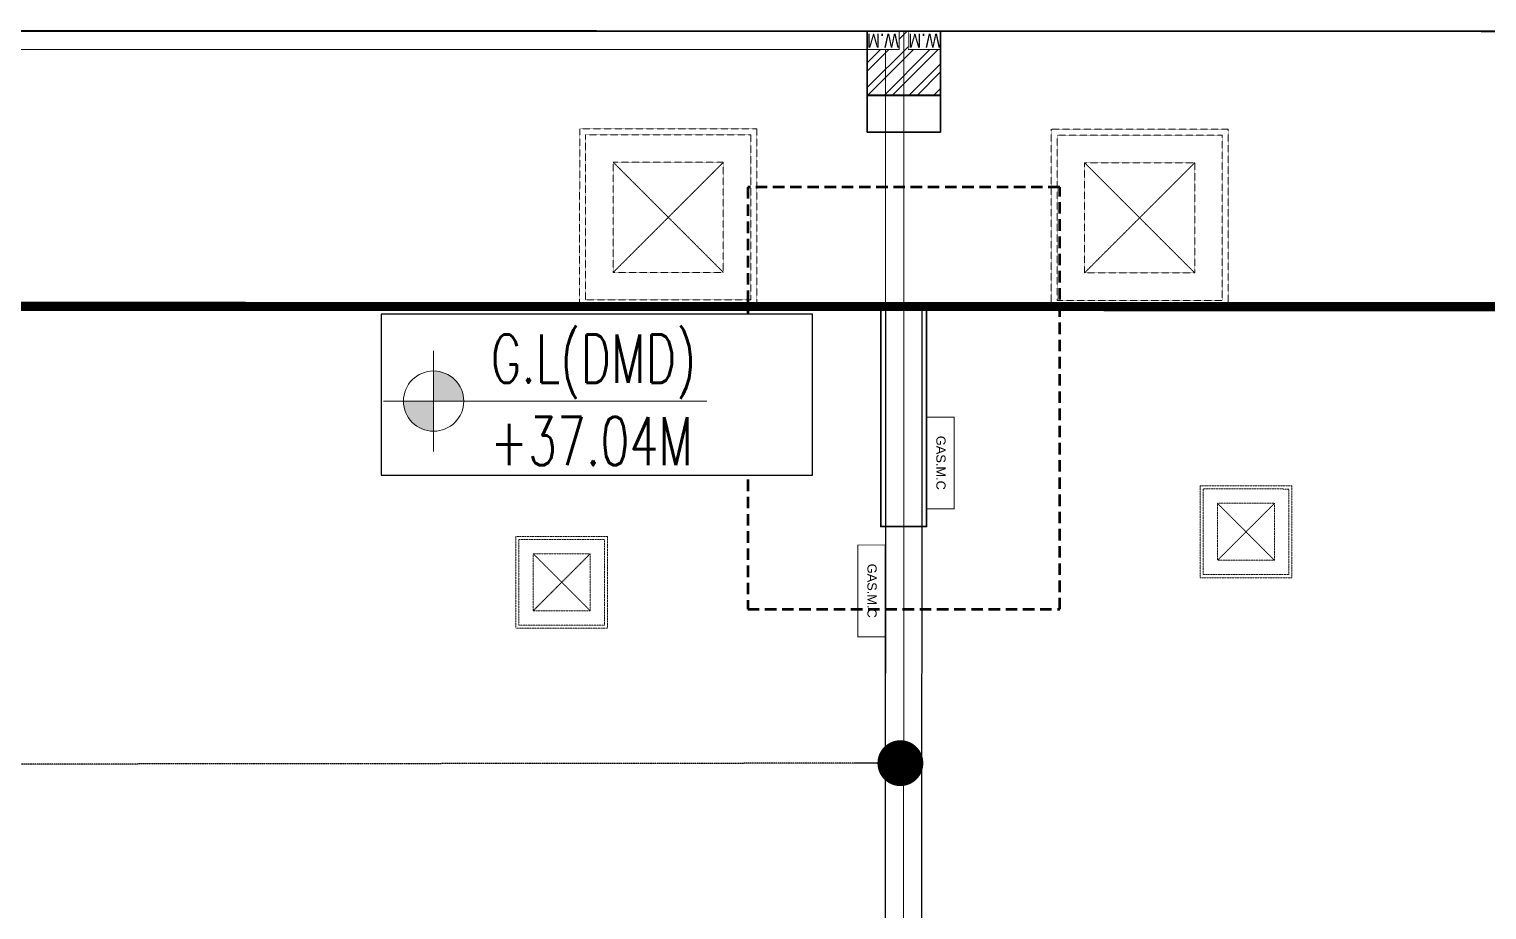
# Model space of a CAD drawing. Header units: centimetres. Extents: x -6122352 to 7132207, y -1694241 to 1947892.
# Drawn here: x 118061 to 126003, y -89259 to -84459 of the extents above; entities that cross this region are included whole.
import ezdxf
from ezdxf.enums import TextEntityAlignment as Align
from ezdxf.xclip import XClip

# ---------------------------------------------------------------- set-up
doc = ezdxf.new("R2010")
doc.units = ezdxf.units.CM
doc.header["$MEASUREMENT"] = 0
doc.header["$XCLIPFRAME"] = 2
for name, pattern in [('23585-XR-AR-END-SETTING OUT PLAN$0$HIDDEN', [0.375, 0.25, -0.125]), ('DASHED2', [0.375, 0.25, -0.125]), ('XR-AR-END-SETTING OUT PLAN$0$23261-XR-AR-SI-GF$0$HIDDEN', [0.375, 0.25, -0.125])]:
    doc.linetypes.add(name, pattern=pattern)
doc.layers.add('08-Compound Wall-4', color=7, linetype='Continuous', lineweight=25, true_color=0xff4405)
doc.layers.add('23585-XR-AR-DAMAC PLOT LIMITS$0$1-End units', color=7, linetype='Continuous', lineweight=5, true_color=0xf8991e)
for name, color, linetype in [('23585-XR-AR-BOUNDARY WALLS AND SETBACKS$0$setback', 7, 'XR-AR-END-SETTING OUT PLAN$0$23261-XR-AR-SI-GF$0$HIDDEN'), ('23585-XR-AR-END-ANNO-GF$0$XR-END-GROUND FLOOR PLAN$0$XR-MIDDLE-GROUND FLOOR PLAN$0$-LPG-CABINET', 6, 'Continuous'), ('23585-XR-AR-MID-ANNO-GF$0$945-4P-1-101-GROUND FLOOR PLAN$0$XR-MIDDLE-GROUND FLOOR PLAN$0$XR-MIDDLE-GROUND FLOOR PLAN$0$-LPG-CABINET', 6, 'Continuous'), ('@MI-REF LAYER', 7, 'Continuous'), ('B_TH_4', 7, 'Continuous'), ('XR-AR-MID-SETTING OUT FOR MASTER$0$23585-XR-AR-MID-GROUND FLOOR$0$GS-HATCH-FLOOR TILE', 251, 'Continuous'), ('XREF1$0$S-LEVELS', 2, 'Continuous'), ('XREF1$0$TYPICAL NEW PROFILE', 3, 'Continuous')]:
    doc.layers.add(name, color=color, linetype=linetype)
for name, color, linetype, lineweight in [('23585-XR-AR-DAMAC PLOT LIMITS$0$1-Mid units', 41, 'Continuous', 5), ('23585-XR-AR-END-ANNO-GF$0$XR-END-GROUND FLOOR PLAN$0$XR-MIDDLE-GROUND FLOOR PLAN$0$S-ANNO-TXT', 3, 'Continuous', 25), ('23585-XR-AR-END-SETTING OUT PLAN$0$A-FLOR-UNDR', 8, '23585-XR-AR-END-SETTING OUT PLAN$0$HIDDEN', 5), ('23585-XR-AR-MID-ANNO-GF$0$945-4P-1-101-GROUND FLOOR PLAN$0$XR-MIDDLE-GROUND FLOOR PLAN$0$XR-MIDDLE-GROUND FLOOR PLAN$0$S-ANNO-TXT', 3, 'Continuous', 25), ('@ Foundations', 4, 'DASHED2', 50), ('A-ANNO-TEXT', 3, 'Continuous', 25), ('A-FLOR-XREF', 7, 'Continuous', 9), ('A-WALL', 7, 'Continuous', 30), ('A-WALL-PATT', 8, 'Continuous', 5), ('XR-AR-END-SETTING OUT PLAN$0$23585-XR-AR-END-GROUND FLOOR$0$S-COLS', 51, 'Continuous', 40), ('XR-AR-END-SETTING OUT PLAN$0$23585-XR-AR-END-GROUND FLOOR$0$S-COLS-PATT', 8, 'Continuous', 5), ('XR-AR-MID-SETTING OUT FOR MASTER$0$23585-XR-AR-MID-GROUND FLOOR$0$A-FLOR-PATT', 8, 'Continuous', 5), ('XR-AR-MID-SETTING OUT FOR MASTER$0$23585-XR-AR-MID-GROUND FLOOR$0$S-COLS', 51, 'Continuous', 40), ('XR-END-GROUND FLOOR PLAN$0$XR-END-GROUND FLOOR PLAN$0$A-FLOR-PATT_EXT', 8, 'Continuous', 5), ('XR-END-GROUND FLOOR PLAN$0$XR-MIDDLE TYPE 2-GROUND FLOOR PLAN$0$XR-MIDDLE-GROUND FLOOR PLAN$0$-DR-RW', 6, 'Continuous', 5), ('XR-END-GROUND FLOOR PLAN$0$XR-MIDDLE TYPE 2-GROUND FLOOR PLAN$0$XR-MIDDLE-GROUND FLOOR PLAN$0$S-ANNO-TXT', 3, 'Continuous', 25), ('XREF1$0$36-TAGLVL', 23, 'Continuous', 9)]:
    doc.layers.add(name, color=color, linetype=linetype, lineweight=lineweight)
doc.styles.add('23585-XR-AR-END-ANNO-GF$0$SDC-TEXT', font='arial.ttf')
doc.styles.add('23585-XR-AR-MID-ANNO-GF$0$SDC-TEXT', font='arial.ttf')
doc.styles.add('XR-END-GROUND FLOOR PLAN$0$XR-MIDDLE TYPE 2-GROUND FLOOR PLAN$0$XR-MIDDLE-GROUND FLOOR PLAN$0$Arial_1', font='arial.ttf', dxfattribs={"height": 0.002951})
doc.styles.add('XREF1$0$DLT_TEXT', font='romans.shx', dxfattribs={"width": 0.7})

# ---------------------------------------------------------------- blocks, each defined once
blk = doc.blocks.new('23585-XR-AR-BOUNDARY WALLS AND SETBACKS')
at = {"layer": '23585-XR-AR-BOUNDARY WALLS AND SETBACKS$0$setback', "ltscale": 40, "const_width": 0.05}
blk.add_lwpolyline([(496532.0674, 2768893.9539), (496532.1686, 2768894.0644), (496536.222, 2768898.4882), (496540.2756, 2768902.912), (496544.329, 2768907.3358), (496548.3824, 2768911.7596), (496552.4358, 2768916.1834), (496556.5894, 2768920.7164), (496542.2116, 2768933.8893), (496538.0586, 2768929.3569), (496534.0052, 2768924.9332), (496529.9518, 2768920.5094), (496525.8982, 2768916.0857), (496521.8448, 2768911.662), (496517.6903, 2768907.1277), (496532.0674, 2768893.9539)], dxfattribs=at)
blk = doc.blocks.new('A$C9d9485f6')
at = {"layer": 'A-ANNO-TEXT', "rotation": 312.4881850805905}
blk.add_blockref('23585-XR-AR-BOUNDARY WALLS AND SETBACKS', (-2377088.5348, -1504219.2521), dxfattribs=at)
blk = doc.blocks.new('23585-XR-AR-DAMAC PLOT LIMITS')
at = {"layer": '23585-XR-AR-DAMAC PLOT LIMITS$0$1-End units', "color": 251, "true_color": 0x636466}
blk.add_lwpolyline([(496560.8281, 2768920.9017), (496554.6477, 2768914.1567), (496536.9527, 2768930.3703), (496543.1323, 2768937.1145)], close=True, dxfattribs=at)
at = {"layer": '23585-XR-AR-DAMAC PLOT LIMITS$0$1-Mid units', "color": 251, "true_color": 0x636466}
blk.add_lwpolyline([(496550.5943, 2768909.7329), (496532.8993, 2768925.9465), (496536.9527, 2768930.3703), (496554.6477, 2768914.1567)], close=True, dxfattribs=at)
blk = doc.blocks.new('A$Cf093b529')
at = {"layer": 'A-ANNO-TEXT'}
blk.add_blockref('23585-XR-AR-DAMAC PLOT LIMITS', (-495391.9901, -2768603.4419), dxfattribs=at)
blk = doc.blocks.new('XR-AR-END-SETTING OUT PLAN$0$23585-XR-AR-END-GROUND FLOOR$0$A$C75a8815d')
at = {"layer": 'XR-AR-END-SETTING OUT PLAN$0$23585-XR-AR-END-GROUND FLOOR$0$S-COLS', "color": 252, "lineweight": 30}
for points in [[(6025, -4000), (6025, -2800), (6275, -2800), (6275, -4000)], [(5949.9, -4950), (6349.9, -4950), (6349.9, -5150), (5949.9, -5150)]]:
    blk.add_lwpolyline(points, close=True, dxfattribs=at)
blk = doc.blocks.new('23585-XR-AR-END-SETTING OUT PLAN$0$MH-800')
at = {"ltscale": 5}
for p, q in [((-294.3, -650.7), (305.7, -50.7)), ((-294.3, -50.7), (305.7, -650.7))]:
    blk.add_line(p, q, dxfattribs=at)
for points in [[(-476.9, 131.9), (-476.9, -833.4), (488.3, -833.4), (488.3, 131.9)], [(-444.3, 99.3), (-444.3, -800.7), (455.7, -800.7), (455.7, 99.3)], [(-294.3, -50.7), (-294.3, -650.7), (305.7, -650.7), (305.7, -50.7)]]:
    blk.add_lwpolyline(points, close=True, dxfattribs=at)
blk = doc.blocks.new('A$Cb2291f53')
blk.add_wipeout([(-200, 0.5), (200, 0.5), (200, 350.2), (-200, 350.2)])
at = {"layer": 'A-WALL-PATT'}
h = blk.add_hatch(dxfattribs=at)
h.set_pattern_fill('ANSI32', color=252, scale=10)
h.set_pattern_definition([(45, (-9150, -4e-08), (-67.3519, 67.3519), []), (45, (-9105.1, -4e-08), (-67.3519, 67.3519), [])])
h.paths.add_polyline_path([(-200, 350.2), (-200, 100), (-25.1, 100), (-25.1, 0), (25, 0.5), (25, 100.5), (200, 100.5), (200, 350.2)])
at = {"layer": 'A-WALL'}
blk.add_lwpolyline([(-200, 0.5), (200, 0.5), (200, 350.2), (-200, 350.2)], close=True, dxfattribs=at)
at = {"layer": 'XR-END-GROUND FLOOR PLAN$0$XR-END-GROUND FLOOR PLAN$0$A-FLOR-PATT_EXT'}
blk.add_line((100, 0), (-100, 0), dxfattribs=at)
at = {"layer": 'XR-END-GROUND FLOOR PLAN$0$XR-MIDDLE TYPE 2-GROUND FLOOR PLAN$0$XR-MIDDLE-GROUND FLOOR PLAN$0$-DR-RW', "ltscale": 100, "const_width": 5}
for points in [[(-200, 0), (-200, 100), (-25.1, 100), (-25.1, 0)], [(25, 0), (25, 100), (199.9, 100), (199.9, 0)]]:
    blk.add_lwpolyline(points, close=True, dxfattribs=at)
at = {"layer": 'XR-END-GROUND FLOOR PLAN$0$XR-MIDDLE TYPE 2-GROUND FLOOR PLAN$0$XR-MIDDLE-GROUND FLOOR PLAN$0$S-ANNO-TXT', "style": 'XR-END-GROUND FLOOR PLAN$0$XR-MIDDLE TYPE 2-GROUND FLOOR PLAN$0$XR-MIDDLE-GROUND FLOOR PLAN$0$Arial_1', "width": 0.8}
for p in [(-112.1, 52), (112.9, 52)]:
    blk.add_text('W.M', height=75, dxfattribs=at).set_placement(p, align=Align.MIDDLE)
blk = doc.blocks.new('XR-AR-END-SETTING OUT PLAN')
at = {"layer": '08-Compound Wall-4', "ltscale": 100}
blk.add_lwpolyline([(9050.1, 5500), (9050.1, 1500), (9250.1, 1500), (9250.1, 5500)], dxfattribs=at)
at = {"layer": '23585-XR-AR-END-ANNO-GF$0$XR-END-GROUND FLOOR PLAN$0$XR-MIDDLE-GROUND FLOOR PLAN$0$-LPG-CABINET', "ltscale": 100, "const_width": 5}
blk.add_lwpolyline([(9025, 2603.3), (9025, 2103.3), (8875, 2103.3), (8875, 2603.3)], close=True, dxfattribs=at)
at = {"layer": '23585-XR-AR-END-SETTING OUT PLAN$0$A-FLOR-UNDR', "color": 8, "ltscale": 100, "xscale": -0.5182770836547854, "yscale": 0.5182770836547854, "zscale": 0.5182770836547854, "rotation": 270.0000009865863}
blk.add_blockref('23585-XR-AR-END-SETTING OUT PLAN$0$MH-800', (7466.7, 2725.3, 0), dxfattribs=at)
at = {"layer": '23585-XR-AR-END-SETTING OUT PLAN$0$A-FLOR-UNDR', "color": 8, "ltscale": 100, "xscale": -1, "rotation": 270.0000009865863}
blk.add_blockref('23585-XR-AR-END-SETTING OUT PLAN$0$MH-800', (8215.4, 1011.7), dxfattribs=at)
at = {"layer": 'XR-AR-END-SETTING OUT PLAN$0$23585-XR-AR-END-GROUND FLOOR$0$S-COLS-PATT', "color": 8}
blk.add_blockref('XR-AR-END-SETTING OUT PLAN$0$23585-XR-AR-END-GROUND FLOOR$0$A$C75a8815d', (3000.1, 5500), dxfattribs=at)
at = {"layer": '23585-XR-AR-END-ANNO-GF$0$XR-END-GROUND FLOOR PLAN$0$XR-MIDDLE-GROUND FLOOR PLAN$0$S-ANNO-TXT', "style": '23585-XR-AR-END-ANNO-GF$0$SDC-TEXT'}
blk.add_text('GAS.M.C', height=50, rotation=90, dxfattribs=at).set_placement((8947.1, 2352.9), align=Align.MIDDLE)
at = {"layer": 'A-FLOR-XREF'}
blk.add_blockref('A$Cb2291f53', (9150.2, 0), dxfattribs=at)
blk = doc.blocks.new('END UNIT')
at = {"xscale": 0.001, "yscale": 0.001, "zscale": 0.001}
blk.add_blockref('XR-AR-END-SETTING OUT PLAN', (-9.1502, 0), dxfattribs=at)
blk = doc.blocks.new('XR-AR-MID-SETTING OUT FOR MASTER$0$23585-XR-AR-MID-GROUND FLOOR$0$945-4P-1-101-GROUND FLOOR PLAN$0$XR-MIDDLE-CAR PARK HATCH')
at = {"layer": 'XR-AR-MID-SETTING OUT FOR MASTER$0$23585-XR-AR-MID-GROUND FLOOR$0$A-FLOR-PATT'}
blk.add_lwpolyline([(9250, 100), (9250, 5500), (15050, 5502.7), (15050, 100.5)], close=True, dxfattribs=at)
blk = doc.blocks.new('XR-AR-MID-SETTING OUT FOR MASTER$0$23585-XR-AR-MID-GROUND FLOOR$0$A$C08698786')
at = {"layer": 'XR-AR-MID-SETTING OUT FOR MASTER$0$23585-XR-AR-MID-GROUND FLOOR$0$S-COLS', "color": 252, "lineweight": 30}
blk.add_lwpolyline([(-200.1, 550), (199.9, 550), (199.9, 350), (-200.1, 350)], close=True, dxfattribs=at)
blk = doc.blocks.new('XR-AR-MID-SETTING OUT FOR MASTER')
at = {"layer": '23585-XR-AR-MID-ANNO-GF$0$945-4P-1-101-GROUND FLOOR PLAN$0$XR-MIDDLE-GROUND FLOOR PLAN$0$XR-MIDDLE-GROUND FLOOR PLAN$0$-LPG-CABINET', "ltscale": 100, "const_width": 5}
blk.add_lwpolyline([(250.1, 3300.5), (250.1, 2800.5), (100.1, 2800.5), (100.1, 3300.5)], close=True, dxfattribs=at)
at = {"layer": '08-Compound Wall-4', "ltscale": 100}
blk.add_blockref('XR-AR-MID-SETTING OUT FOR MASTER$0$23585-XR-AR-MID-GROUND FLOOR$0$945-4P-1-101-GROUND FLOOR PLAN$0$XR-MIDDLE-CAR PARK HATCH', (-9150, 0.2), dxfattribs=at)
at = {"layer": '23585-XR-AR-END-SETTING OUT PLAN$0$A-FLOR-UNDR', "color": 8, "ltscale": 100, "xscale": -0.5182770836547854, "yscale": 0.5182770836547854, "zscale": 0.5182770836547854, "rotation": 270.0000009865863}
blk.add_blockref('23585-XR-AR-END-SETTING OUT PLAN$0$MH-800', (2044.6, 3001.1, 0), dxfattribs=at)
at = {"layer": '23585-XR-AR-END-SETTING OUT PLAN$0$A-FLOR-UNDR', "color": 8, "ltscale": 100, "xscale": -1, "rotation": 270.0000009865863}
blk.add_blockref('23585-XR-AR-END-SETTING OUT PLAN$0$MH-800', (1633.5, 1009.5), dxfattribs=at)
at = {"layer": 'XR-AR-MID-SETTING OUT FOR MASTER$0$23585-XR-AR-MID-GROUND FLOOR$0$GS-HATCH-FLOOR TILE', "color": 8}
blk.add_blockref('XR-AR-MID-SETTING OUT FOR MASTER$0$23585-XR-AR-MID-GROUND FLOOR$0$A$C08698786', (0, 0), dxfattribs=at)
at = {"layer": '23585-XR-AR-MID-ANNO-GF$0$945-4P-1-101-GROUND FLOOR PLAN$0$XR-MIDDLE-GROUND FLOOR PLAN$0$XR-MIDDLE-GROUND FLOOR PLAN$0$S-ANNO-TXT', "color": 3, "style": '23585-XR-AR-MID-ANNO-GF$0$SDC-TEXT'}
blk.add_text('GAS.M.C', height=50, rotation=90, dxfattribs=at).set_placement((172.1, 3050), align=Align.MIDDLE)
blk = doc.blocks.new('MID UNIT')
at = {"xscale": 0.001, "yscale": 0.001, "zscale": 0.001}
blk.add_blockref('XR-AR-MID-SETTING OUT FOR MASTER', (0, 0), dxfattribs=at)
blk = doc.blocks.new('TH_4')
blk.add_blockref('END UNIT', (495802.3054, 2769130.5141))
blk.add_blockref('MID UNIT', (495802.3054, 2769130.5141))
blk = doc.blocks.new('A$C780da55d')
at = {"layer": 'B_TH_4', "xscale": 1.000039159572381, "yscale": 1.000039159572381, "zscale": 1.000039159572381}
blk.add_blockref('TH_4', (-495814.0705, -2769239.3021), dxfattribs=at)
blk = doc.blocks.new('23585-XR-AR-MALDIVE-2$0$TH_4')
blk.add_blockref('A$C780da55d', (495794.6554, 2769130.8641))
at = {"layer": '@ Foundations', "linetype": 'DASHED2', "ltscale": 0.25}
blk.add_lwpolyline([(495801.4554, 2769131.3648), (495803.1554, 2769131.3648), (495803.1554, 2769133.6648), (495801.4554, 2769133.6648)], close=True, dxfattribs=at)
blk = doc.blocks.new('A$Cc84df2ca')
at = {"color": 1, "true_color": 0xeb0000, "const_width": 0.01}
blk.add_lwpolyline([(33.1484, 0), (27.1484, 0), (21.1484, 0.0002), (15.1484, 0.0002), (9.1484, 0.0002), (0.0011, 0.0002), (0, 24.0001), (9.1484, 24), (15.1484, 24.0001), (21.1484, 24.0001), (27.1484, 24.0002), (33.1485, 24), (39.1485, 24.0001), (42.2984, 24.0001), (42.2982, 0.0002)], close=True, dxfattribs=at)
blk = doc.blocks.new('_Dot')
at = {"color": 0, "linetype": 'ByBlock', "lineweight": -2}
blk.add_line((-0.5, 0), (-1, 0), dxfattribs=at)
at = {"color": 0, "linetype": 'ByBlock', "const_width": 0.5}
blk.add_lwpolyline([(-0.25, 0, 1), (0.25, 0, 1)], format="xyb", close=True, dxfattribs=at)
blk = doc.blocks.new('XREF1$0$LVL  ATTR')
at = {"color": 7}
blk.add_wipeout([(-0.3373, 0.3835), (1.8973, 0.3835), (1.8973, -0.4505), (-0.3373, -0.4505)], dxfattribs=at)
at = {"layer": 'XREF1$0$36-TAGLVL', "extrusion": (-4.88814e-07, 1.40652e-17, 1)}
h = blk.add_hatch(color=252, dxfattribs=at)
h.paths.add_polyline_path([(-0.0654, 0.1563, 0.414214), (-0.2216, 0), (-0.0654, 0)])
h.paths.add_polyline_path([(0.0909, 0), (-0.0654, 0), (-0.0654, -0.1562, 0.414214)])
for p, q in [((-0.0654, -0.2604), (-0.0654, 0.2604)), ((1.3511, 0, 0), (-0.3253, 0, 0))]:
    blk.add_line(p, q, dxfattribs=at)
blk.add_circle((-0.0654, 0, 0), 0.1562, dxfattribs=at)
at = {"layer": 'XREF1$0$S-LEVELS', "color": 1}
blk.add_lwpolyline([(-0.3373, 0.3835), (1.8973, 0.3835), (1.8973, -0.4505), (-0.3373, -0.4505)], close=True, dxfattribs=at)
at = {"layer": 'XREF1$0$TYPICAL NEW PROFILE', "color": 3, "style": 'XREF1$0$DLT_TEXT', "width": 0.7}
for tag, p in [('+0.00M', (0.2413, 0.0671, -0.0001)), ('S.S.L', (0.2413, -0.3453, -0.0001))]:
    blk.add_attdef(tag, p, '', height=0.25, dxfattribs=at)
blk = doc.blocks.new('A$Cc9adf89e')
at = {"color": 1, "true_color": 0xeb0000, "const_width": 0.01}
blk.add_lwpolyline([(34.7286, -22.729), (28.7286, -22.7291), (22.7286, -22.7288), (16.7286, -22.7289), (10.7286, -22.7289), (1.5814, -22.7289), (1.5802, 1.271), (10.7286, 1.271), (16.7286, 1.271), (22.7286, 1.2711), (28.7286, 1.2711), (34.7287, 1.271), (40.7287, 1.271), (43.8786, 1.271), (43.8784, -22.7289)], close=True, dxfattribs=at)

msp = doc.modelspace()

# ---------------------------------------------------------------- block references
at = {"layer": '@MI-REF LAYER', "xscale": 1000, "yscale": 1000, "zscale": 1000}
msp.add_blockref('A$C9d9485f6', (-23958.95046, 48155.57226), dxfattribs=at)

# ---------------------------------------------------------------- next in the draw order: block references
at = {"layer": '@MI-REF LAYER'}
ref = msp.add_blockref('23585-XR-AR-MALDIVE-2$0$TH_4', (496417964.95918, 2768957759.23405), dxfattribs=dict(at, xscale=1000, yscale=1000, zscale=1000, rotation=179.9898026793493))
XClip(ref).set_block_clipping_path([(495835.3952632253, 2769130.5143983634), (495835.3955449336, 2769154.454259045), (495832.3107278189, 2769154.4542777431), (495826.3106971746, 2769154.4542400045), (495820.3105747942, 2769154.45435022), (495814.3054865468, 2769154.4543126961), (495808.3105498841, 2769154.4542752365), (495802.3105450505, 2769154.4543360225), (495793.3571281619, 2769154.4542912319), (495793.3583734059, 2769130.514380163)])

# ---------------------------------------------------------------- next in the draw order: linework, layer by layer
at = {"layer": '@MI-REF LAYER', "linetype": 'DASHED2', "extrusion": (-1.09221e-12, -6.92406e-09, 1), "elevation": 20.83457}
msp.add_lwpolyline([(122807.84, -88459.24864), (110368.12164, -88472.95254), (109812.03598, -89210.26791)], dxfattribs=at)

# ---------------------------------------------------------------- next in the draw order: block references
at = {"layer": '@MI-REF LAYER', "color": 10, "xscale": 1000, "yscale": 1000, "zscale": 1000, "rotation": 179.9897998700953}
msp.add_blockref('A$Cc84df2ca', (131974.64839, -84471.41672), dxfattribs=at)
at = {"layer": '@MI-REF LAYER', "extrusion": (-1.09221e-12, -6.92406e-09, 1), "xscale": -250.0000000000001, "yscale": 250.0000000000001, "zscale": 250.0000000000001, "rotation": 180.0358190852663}
msp.add_blockref('_Dot', (122807.84, -88459.24864, 10.41761), dxfattribs=at)

# ---------------------------------------------------------------- next in the draw order: block references
at = {"layer": '@MI-REF LAYER', "color": 7}
ref = msp.add_blockref('XREF1$0$LVL  ATTR', (120333.33515, -86486.31196, 0), dxfattribs=dict(at, xscale=-1051.480567989675, yscale=1051.480567989676, zscale=1051.480567989675, rotation=179.9901606883963))
ref.add_attrib('S.S.L', 'G.L(DMD)', (120576.39869, -86386.18207, -0.15112), dxfattribs={"layer": 'XREF1$0$TYPICAL NEW PROFILE', "color": 3, "height": 262.870142, "rotation": 359.990163982, "style": 'XREF1$0$DLT_TEXT', "width": 0.7})
ref.add_attrib('+0.00M', '+37.04M', (120574.09602, -86835.51667, -0.15112), dxfattribs={"layer": 'XREF1$0$TYPICAL NEW PROFILE', "color": 3, "height": 262.870142, "rotation": 359.990163982, "style": 'XREF1$0$DLT_TEXT', "width": 0.7})

# ---------------------------------------------------------------- next in the draw order: block references
at = {"layer": '@MI-REF LAYER', "xscale": 1000, "yscale": 1000, "zscale": 1000, "rotation": 312.4882903633292}
msp.add_blockref('A$Cf093b529', (-891608.73293, 539022.72011), dxfattribs=at)
at = {"layer": '@MI-REF LAYER', "color": 10, "xscale": 1000, "yscale": 1000, "zscale": 1000, "rotation": 179.9897998693747}
msp.add_blockref('A$Cc9adf89e', (133550.81601, -107200.75595), dxfattribs=at)

doc.saveas('drawing.dxf')
